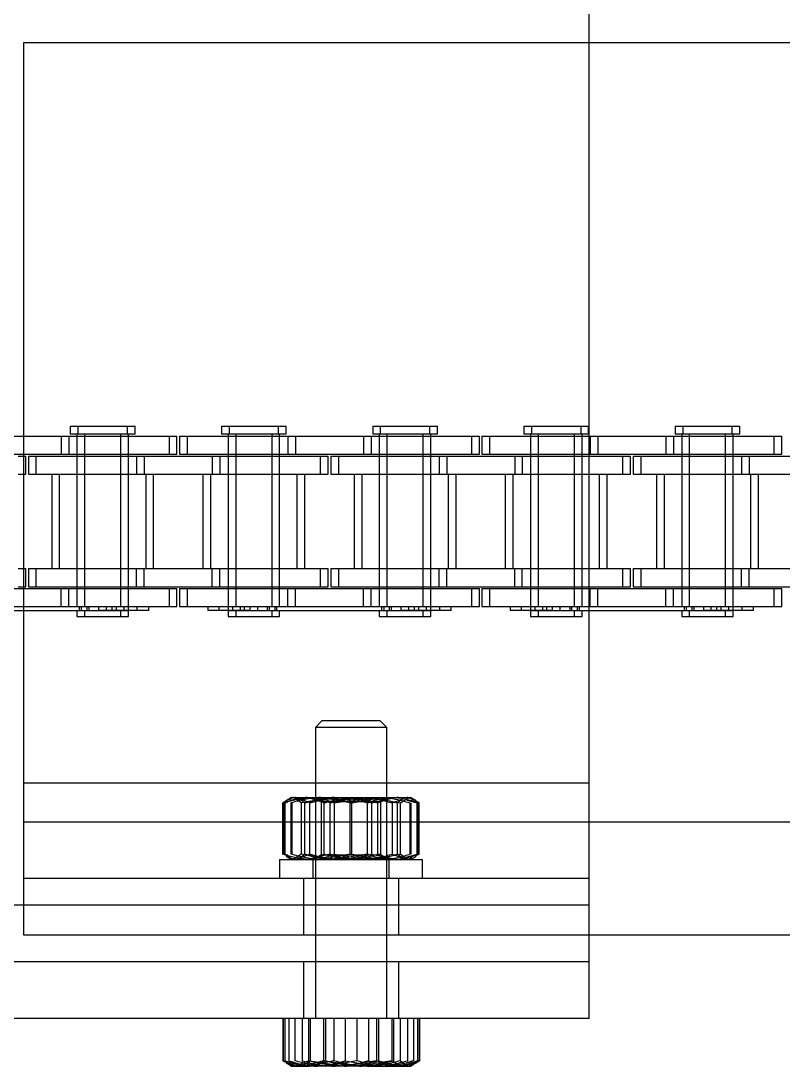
# Model space of a CAD drawing. Header units: metres. Extents: x 0 to 21025, y 0 to 14850.
# Drawn here: x 5540.3 to 5604.3, y 9035.6 to 9123.4 of the extents above; entities that cross this region are included whole.
import ezdxf

# ---------------------------------------------------------------- set-up
doc = ezdxf.new("R2010")
doc.units = ezdxf.units.M
doc.header["$LTSCALE"] = 25
doc.linetypes.add('HIDDEN2', pattern=[4.7625, 3.175, -1.5875])
doc.layers.add('SL4', color=4, linetype='Continuous')
doc.layers.add('ST1', color=7, linetype='HIDDEN2')

msp = doc.modelspace()

# ---------------------------------------------------------------- linework, layer by layer
at = {"layer": 'SL4'}
for p, q in [((5588.014, 9121.619), (5588.014, 9261.149)), ((5540.514, 9056.144), (5540.514, 9121.619)), ((5540.514, 9121.619), (6330.271, 9121.619)), ((5537.303, 9088.541), (5540.514, 9088.541)), ((5537.303, 9087.021), (5540.514, 9087.021)), ((5540.048, 9086.869), (5540.514, 9086.869)), ((5540.048, 9085.349), (5540.514, 9085.349)), ((5540.048, 9077.419), (5540.514, 9077.419)), ((5537.303, 9075.747), (5540.514, 9075.747)), ((5540.048, 9075.899), (5540.514, 9075.899)), ((5535.514, 9073.894), (5540.514, 9073.894)), ((5537.303, 9074.227), (5540.514, 9074.227)), ((5540.514, 9046.619), (5540.514, 9056.144)), ((5540.514, 9056.144), (6330.277, 9056.144)), ((5540.514, 9049.146), (5535.514, 9049.146)), ((6490.517, 9046.619), (5540.514, 9046.619)), ((5565.014, 9046.619), (5565.014, 9044.384)), ((5571.014, 9044.384), (5571.014, 9046.619)), ((5588.014, 9044.384), (5588.014, 9046.619)), ((5588.014, 9044.384), (5488.014, 9044.384)), ((5588.014, 9039.621), (5588.014, 9044.384)), ((5588.014, 9039.621), (5488.014, 9039.621)), ((5562.277, 9039.621), (5562.277, 9036.068)), ((5562.3, 9039.621), (5562.3, 9036.068)), ((5562.45, 9039.621), (5562.45, 9036.068)), ((5566.565, 9039.621), (5566.565, 9036.068)), ((5572.13, 9039.621), (5572.13, 9036.068)), ((5573.579, 9039.621), (5573.579, 9036.068)), ((5573.728, 9039.621), (5573.728, 9036.068)), ((5573.751, 9039.621), (5573.751, 9036.068)), ((5562.45, 9036.068), (5562.849, 9035.821)), ((5562.595, 9035.863), (5562.804, 9035.743)), ((5562.804, 9035.743), (5563.014, 9035.621)), ((5566.565, 9036.068), (5564.507, 9035.621)), ((5573.579, 9036.068), (5572.854, 9035.621)), ((5573.014, 9035.621), (5573.225, 9035.743)), ((5563.014, 9035.621), (5564.507, 9035.621)), ((5569.347, 9035.621), (5564.507, 9035.621)), ((5569.347, 9035.621), (5572.854, 9035.621)), ((5572.854, 9035.621), (5573.014, 9035.621))]:
    msp.add_line(p, q, dxfattribs=at)
for points, knots in [([(5564.507, 9035.621), (5564.459, 9035.622), (5563.764, 9035.628), (5563.083, 9035.856), (5562.45, 9036.068)], [0, 0, 0, 0, 0.070201, 1, 1, 1, 1]), ([(5569.347, 9035.621), (5569.129, 9035.626), (5568.188, 9035.647), (5567.27, 9035.885), (5566.565, 9036.068)], [0, 0, 0, 0, 0.2318493, 1, 1, 1, 1]), ([(5572.13, 9036.068), (5571.938, 9036.012), (5571.033, 9035.749), (5570.091, 9035.677), (5569.347, 9035.621)], [0, 0, 0, 0, 0.211001, 1, 1, 1, 1]), ([(5572.854, 9035.621), (5572.837, 9035.622), (5572.592, 9035.628), (5572.353, 9035.856), (5572.13, 9036.068)], [0, 0, 0, 0, 0.070201, 1, 1, 1, 1])]:
    msp.add_open_spline(points, degree=3, knots=knots, dxfattribs=at)
at = {"layer": 'ST1'}
for p, q in [((5588.014, 9049.146), (5588.014, 9121.619)), ((5544.43, 9089.384), (5549.227, 9089.384)), ((5544.43, 9089.384), (5544.43, 9088.725)), ((5545.069, 9089.384), (5545.069, 9088.725)), ((5549.227, 9089.384), (5549.866, 9089.384)), ((5549.227, 9088.725), (5549.227, 9089.384)), ((5549.866, 9088.725), (5549.866, 9089.384)), ((5557.13, 9089.384), (5561.927, 9089.384)), ((5557.13, 9089.384), (5557.13, 9088.725)), ((5557.769, 9089.384), (5557.769, 9088.725)), ((5561.927, 9089.384), (5562.566, 9089.384)), ((5561.927, 9088.725), (5561.927, 9089.384)), ((5562.566, 9088.725), (5562.566, 9089.384)), ((5569.83, 9089.384), (5574.627, 9089.384)), ((5569.83, 9089.384), (5569.83, 9088.725)), ((5570.469, 9089.384), (5570.469, 9088.725)), ((5574.627, 9089.384), (5575.266, 9089.384)), ((5574.627, 9088.725), (5574.627, 9089.384)), ((5575.266, 9088.725), (5575.266, 9089.384)), ((5582.53, 9089.384), (5587.327, 9089.384)), ((5582.53, 9089.384), (5582.53, 9088.725)), ((5583.169, 9089.384), (5583.169, 9088.725)), ((5587.327, 9089.384), (5587.966, 9089.384)), ((5587.327, 9088.725), (5587.327, 9089.384)), ((5587.966, 9088.725), (5587.966, 9089.384)), ((5595.23, 9089.384), (5600.027, 9089.384)), ((5595.23, 9089.384), (5595.23, 9088.725)), ((5595.869, 9089.384), (5595.869, 9088.725)), ((5600.027, 9089.384), (5600.666, 9089.384)), ((5600.027, 9088.725), (5600.027, 9089.384)), ((5600.666, 9088.725), (5600.666, 9089.384)), ((5540.514, 9088.541), (5543.653, 9088.541)), ((5543.653, 9088.541), (5543.653, 9087.021)), ((5543.653, 9088.541), (5552.748, 9088.541)), ((5544.293, 9088.541), (5544.293, 9087.021)), ((5549.227, 9088.725), (5544.43, 9088.725)), ((5544.983, 9088.725), (5544.983, 9074.227)), ((5544.983, 9088.541), (5544.983, 9087.021)), ((5545.623, 9088.725), (5545.623, 9074.227)), ((5545.623, 9088.541), (5545.623, 9087.021)), ((5548.673, 9074.227), (5548.673, 9088.725)), ((5548.673, 9087.021), (5548.673, 9088.541)), ((5549.866, 9088.725), (5549.227, 9088.725)), ((5549.313, 9074.227), (5549.313, 9088.725)), ((5549.313, 9087.021), (5549.313, 9088.541)), ((5552.748, 9088.541), (5553.388, 9088.541)), ((5552.748, 9087.021), (5552.748, 9088.541)), ((5553.388, 9087.021), (5553.388, 9088.541)), ((5553.608, 9088.541), (5562.703, 9088.541)), ((5553.608, 9088.541), (5553.608, 9087.021)), ((5554.248, 9088.541), (5554.248, 9087.021)), ((5561.927, 9088.725), (5557.13, 9088.725)), ((5557.683, 9088.725), (5557.683, 9074.227)), ((5557.683, 9088.541), (5557.683, 9087.021)), ((5558.323, 9088.725), (5558.323, 9074.227)), ((5558.323, 9088.541), (5558.323, 9087.021)), ((5561.373, 9074.227), (5561.373, 9088.725)), ((5561.373, 9087.021), (5561.373, 9088.541)), ((5562.566, 9088.725), (5561.927, 9088.725)), ((5562.013, 9074.227), (5562.013, 9088.725)), ((5562.013, 9087.021), (5562.013, 9088.541)), ((5562.703, 9088.541), (5562.703, 9087.021)), ((5562.703, 9088.541), (5569.053, 9088.541)), ((5563.343, 9088.541), (5563.343, 9087.021)), ((5569.053, 9088.541), (5569.053, 9087.021)), ((5569.053, 9088.541), (5578.148, 9088.541)), ((5569.693, 9088.541), (5569.693, 9087.021)), ((5574.627, 9088.725), (5569.83, 9088.725)), ((5570.383, 9088.725), (5570.383, 9074.227)), ((5570.383, 9088.541), (5570.383, 9087.021)), ((5571.023, 9088.725), (5571.023, 9074.227)), ((5571.023, 9088.541), (5571.023, 9087.021)), ((5574.073, 9074.227), (5574.073, 9088.725)), ((5574.073, 9087.021), (5574.073, 9088.541)), ((5575.266, 9088.725), (5574.627, 9088.725)), ((5574.713, 9074.227), (5574.713, 9088.725)), ((5574.713, 9087.021), (5574.713, 9088.541)), ((5578.148, 9088.541), (5578.788, 9088.541)), ((5578.148, 9087.021), (5578.148, 9088.541)), ((5578.788, 9087.021), (5578.788, 9088.541)), ((5579.008, 9088.541), (5588.103, 9088.541)), ((5579.008, 9088.541), (5579.008, 9087.021)), ((5579.648, 9088.541), (5579.648, 9087.021)), ((5587.327, 9088.725), (5582.53, 9088.725)), ((5583.083, 9088.725), (5583.083, 9074.227)), ((5583.083, 9088.541), (5583.083, 9087.021)), ((5583.723, 9088.725), (5583.723, 9074.227)), ((5583.723, 9088.541), (5583.723, 9087.021)), ((5586.773, 9074.227), (5586.773, 9088.725)), ((5586.773, 9087.021), (5586.773, 9088.541)), ((5587.966, 9088.725), (5587.327, 9088.725)), ((5587.413, 9074.227), (5587.413, 9088.725)), ((5587.413, 9087.021), (5587.413, 9088.541)), ((5588.103, 9088.541), (5588.103, 9087.021)), ((5588.103, 9088.541), (5594.453, 9088.541)), ((5588.743, 9088.541), (5588.743, 9087.021)), ((5594.453, 9088.541), (5594.453, 9087.021)), ((5594.453, 9088.541), (5603.548, 9088.541)), ((5595.093, 9088.541), (5595.093, 9087.021)), ((5600.027, 9088.725), (5595.23, 9088.725)), ((5595.783, 9088.725), (5595.783, 9074.227)), ((5595.783, 9088.541), (5595.783, 9087.021)), ((5596.423, 9088.725), (5596.423, 9074.227)), ((5596.423, 9088.541), (5596.423, 9087.021)), ((5599.473, 9074.227), (5599.473, 9088.725)), ((5599.473, 9087.021), (5599.473, 9088.541)), ((5600.666, 9088.725), (5600.027, 9088.725)), ((5600.113, 9074.227), (5600.113, 9088.725)), ((5600.113, 9087.021), (5600.113, 9088.541)), ((5603.548, 9088.541), (5604.188, 9088.541)), ((5603.548, 9087.021), (5603.548, 9088.541)), ((5604.188, 9087.021), (5604.188, 9088.541)), ((5540.514, 9087.021), (5543.653, 9087.021)), ((5540.514, 9086.869), (5540.688, 9086.869)), ((5540.688, 9085.349), (5540.688, 9086.869)), ((5540.908, 9086.869), (5550.003, 9086.869)), ((5540.908, 9086.869), (5540.908, 9085.349)), ((5541.548, 9086.869), (5541.548, 9085.349)), ((5543.653, 9087.021), (5552.748, 9087.021)), ((5544.983, 9086.869), (5544.983, 9085.349)), ((5545.623, 9086.869), (5545.623, 9085.349)), ((5548.673, 9085.349), (5548.673, 9086.869)), ((5549.313, 9085.349), (5549.313, 9086.869)), ((5550.003, 9086.869), (5550.003, 9085.349)), ((5550.003, 9086.869), (5556.353, 9086.869)), ((5550.643, 9086.869), (5550.643, 9085.349)), ((5552.748, 9087.021), (5553.388, 9087.021)), ((5553.608, 9087.021), (5562.703, 9087.021)), ((5556.353, 9086.869), (5556.353, 9085.349)), ((5556.353, 9086.869), (5565.448, 9086.869)), ((5556.993, 9086.869), (5556.993, 9085.349)), ((5557.683, 9086.869), (5557.683, 9085.349)), ((5558.323, 9086.869), (5558.323, 9085.349)), ((5561.373, 9085.349), (5561.373, 9086.869)), ((5562.013, 9085.349), (5562.013, 9086.869)), ((5562.703, 9087.021), (5569.053, 9087.021)), ((5565.448, 9086.869), (5566.088, 9086.869)), ((5565.448, 9085.349), (5565.448, 9086.869)), ((5566.088, 9085.349), (5566.088, 9086.869)), ((5566.308, 9086.869), (5575.403, 9086.869)), ((5566.308, 9086.869), (5566.308, 9085.349)), ((5566.948, 9086.869), (5566.948, 9085.349)), ((5569.053, 9087.021), (5578.148, 9087.021)), ((5570.383, 9086.869), (5570.383, 9085.349)), ((5571.023, 9086.869), (5571.023, 9085.349)), ((5574.073, 9085.349), (5574.073, 9086.869)), ((5574.713, 9085.349), (5574.713, 9086.869)), ((5575.403, 9086.869), (5575.403, 9085.349)), ((5575.403, 9086.869), (5581.753, 9086.869)), ((5576.043, 9086.869), (5576.043, 9085.349)), ((5578.148, 9087.021), (5578.788, 9087.021)), ((5579.008, 9087.021), (5588.103, 9087.021)), ((5581.753, 9086.869), (5581.753, 9085.349)), ((5581.753, 9086.869), (5590.848, 9086.869)), ((5582.393, 9086.869), (5582.393, 9085.349)), ((5583.083, 9086.869), (5583.083, 9085.349)), ((5583.723, 9086.869), (5583.723, 9085.349)), ((5586.773, 9085.349), (5586.773, 9086.869)), ((5587.413, 9085.349), (5587.413, 9086.869)), ((5588.103, 9087.021), (5594.453, 9087.021)), ((5590.848, 9086.869), (5591.488, 9086.869)), ((5590.848, 9085.349), (5590.848, 9086.869)), ((5591.488, 9085.349), (5591.488, 9086.869)), ((5591.708, 9086.869), (5600.803, 9086.869)), ((5591.708, 9086.869), (5591.708, 9085.349)), ((5592.348, 9086.869), (5592.348, 9085.349)), ((5594.453, 9087.021), (5603.548, 9087.021)), ((5595.783, 9086.869), (5595.783, 9085.349)), ((5596.423, 9086.869), (5596.423, 9085.349)), ((5599.473, 9085.349), (5599.473, 9086.869)), ((5600.113, 9085.349), (5600.113, 9086.869)), ((5600.803, 9086.869), (5600.803, 9085.349)), ((5600.803, 9086.869), (5607.153, 9086.869)), ((5601.443, 9086.869), (5601.443, 9085.349)), ((5603.548, 9087.021), (5604.188, 9087.021)), ((5540.514, 9085.349), (5540.688, 9085.349)), ((5540.908, 9085.349), (5550.003, 9085.349)), ((5542.868, 9085.349), (5542.868, 9077.419)), ((5543.508, 9085.349), (5543.508, 9077.419)), ((5544.983, 9085.349), (5544.983, 9077.419)), ((5545.623, 9085.349), (5545.623, 9077.419)), ((5548.673, 9077.419), (5548.673, 9085.349)), ((5549.313, 9077.419), (5549.313, 9085.349)), ((5550.003, 9085.349), (5556.353, 9085.349)), ((5550.788, 9077.419), (5550.788, 9085.349)), ((5551.428, 9077.419), (5551.428, 9085.349)), ((5555.568, 9085.349), (5555.568, 9077.419)), ((5556.208, 9085.349), (5556.208, 9077.419)), ((5556.353, 9085.349), (5565.448, 9085.349)), ((5557.683, 9085.349), (5557.683, 9077.419)), ((5558.323, 9085.349), (5558.323, 9077.419)), ((5561.373, 9077.419), (5561.373, 9085.349)), ((5562.013, 9077.419), (5562.013, 9085.349)), ((5563.488, 9077.419), (5563.488, 9085.349)), ((5564.128, 9077.419), (5564.128, 9085.349)), ((5565.448, 9085.349), (5566.088, 9085.349)), ((5566.308, 9085.349), (5575.403, 9085.349)), ((5568.268, 9085.349), (5568.268, 9077.419)), ((5568.908, 9085.349), (5568.908, 9077.419)), ((5570.383, 9085.349), (5570.383, 9077.419)), ((5571.023, 9085.349), (5571.023, 9077.419)), ((5574.073, 9077.419), (5574.073, 9085.349)), ((5574.713, 9077.419), (5574.713, 9085.349)), ((5575.403, 9085.349), (5581.753, 9085.349)), ((5576.188, 9077.419), (5576.188, 9085.349)), ((5576.828, 9077.419), (5576.828, 9085.349)), ((5580.968, 9085.349), (5580.968, 9077.419)), ((5581.608, 9085.349), (5581.608, 9077.419)), ((5581.753, 9085.349), (5590.848, 9085.349)), ((5583.083, 9085.349), (5583.083, 9077.419)), ((5583.723, 9085.349), (5583.723, 9077.419)), ((5586.773, 9077.419), (5586.773, 9085.349)), ((5587.413, 9077.419), (5587.413, 9085.349)), ((5588.888, 9077.419), (5588.888, 9085.349)), ((5589.528, 9077.419), (5589.528, 9085.349)), ((5590.848, 9085.349), (5591.488, 9085.349)), ((5591.708, 9085.349), (5600.803, 9085.349)), ((5593.668, 9085.349), (5593.668, 9077.419)), ((5594.308, 9085.349), (5594.308, 9077.419)), ((5595.783, 9085.349), (5595.783, 9077.419)), ((5596.423, 9085.349), (5596.423, 9077.419)), ((5599.473, 9077.419), (5599.473, 9085.349)), ((5600.113, 9077.419), (5600.113, 9085.349)), ((5600.803, 9085.349), (5607.153, 9085.349)), ((5601.588, 9077.419), (5601.588, 9085.349)), ((5602.228, 9077.419), (5602.228, 9085.349)), ((5540.514, 9077.419), (5540.688, 9077.419)), ((5540.688, 9075.899), (5540.688, 9077.419)), ((5540.908, 9077.419), (5550.003, 9077.419)), ((5540.908, 9077.419), (5540.908, 9075.899)), ((5541.548, 9077.419), (5541.548, 9075.899)), ((5544.983, 9077.419), (5544.983, 9075.899)), ((5545.623, 9077.419), (5545.623, 9075.899)), ((5548.673, 9075.899), (5548.673, 9077.419)), ((5549.313, 9075.899), (5549.313, 9077.419)), ((5550.003, 9075.899), (5550.003, 9077.419)), ((5550.003, 9077.419), (5556.353, 9077.419)), ((5550.643, 9075.899), (5550.643, 9077.419)), ((5556.353, 9075.899), (5556.353, 9077.419)), ((5556.353, 9077.419), (5565.448, 9077.419)), ((5556.993, 9075.899), (5556.993, 9077.419)), ((5557.683, 9077.419), (5557.683, 9075.899)), ((5558.323, 9077.419), (5558.323, 9075.899)), ((5561.373, 9075.899), (5561.373, 9077.419)), ((5562.013, 9075.899), (5562.013, 9077.419)), ((5565.448, 9077.419), (5566.088, 9077.419)), ((5565.448, 9075.899), (5565.448, 9077.419)), ((5566.088, 9075.899), (5566.088, 9077.419)), ((5566.308, 9077.419), (5575.403, 9077.419)), ((5566.308, 9077.419), (5566.308, 9075.899)), ((5566.948, 9077.419), (5566.948, 9075.899)), ((5570.383, 9077.419), (5570.383, 9075.899)), ((5571.023, 9077.419), (5571.023, 9075.899)), ((5574.073, 9075.899), (5574.073, 9077.419)), ((5574.713, 9075.899), (5574.713, 9077.419)), ((5575.403, 9075.899), (5575.403, 9077.419)), ((5575.403, 9077.419), (5581.753, 9077.419)), ((5576.043, 9075.899), (5576.043, 9077.419)), ((5581.753, 9075.899), (5581.753, 9077.419)), ((5581.753, 9077.419), (5590.848, 9077.419)), ((5582.393, 9075.899), (5582.393, 9077.419)), ((5583.083, 9077.419), (5583.083, 9075.899)), ((5583.723, 9077.419), (5583.723, 9075.899)), ((5586.773, 9075.899), (5586.773, 9077.419)), ((5587.413, 9075.899), (5587.413, 9077.419)), ((5590.848, 9077.419), (5591.488, 9077.419)), ((5590.848, 9075.899), (5590.848, 9077.419)), ((5591.488, 9075.899), (5591.488, 9077.419)), ((5591.708, 9077.419), (5600.803, 9077.419)), ((5591.708, 9077.419), (5591.708, 9075.899)), ((5592.348, 9077.419), (5592.348, 9075.899)), ((5595.783, 9077.419), (5595.783, 9075.899)), ((5596.423, 9077.419), (5596.423, 9075.899)), ((5599.473, 9075.899), (5599.473, 9077.419)), ((5600.113, 9075.899), (5600.113, 9077.419)), ((5600.803, 9075.899), (5600.803, 9077.419)), ((5600.803, 9077.419), (5607.153, 9077.419)), ((5601.443, 9075.899), (5601.443, 9077.419)), ((5540.514, 9075.899), (5540.688, 9075.899)), ((5540.514, 9075.747), (5543.653, 9075.747)), ((5540.908, 9075.899), (5550.003, 9075.899)), ((5543.653, 9074.227), (5543.653, 9075.747)), ((5543.653, 9075.747), (5552.748, 9075.747)), ((5544.293, 9074.227), (5544.293, 9075.747)), ((5544.983, 9075.747), (5544.983, 9074.227)), ((5545.623, 9075.747), (5545.623, 9074.227)), ((5548.673, 9074.227), (5548.673, 9075.747)), ((5549.313, 9073.894), (5549.313, 9075.747)), ((5550.003, 9075.899), (5556.353, 9075.899)), ((5552.748, 9075.747), (5553.388, 9075.747)), ((5552.748, 9074.227), (5552.748, 9075.747)), ((5553.388, 9074.227), (5553.388, 9075.747)), ((5553.608, 9075.747), (5562.703, 9075.747)), ((5553.608, 9075.747), (5553.608, 9074.227)), ((5554.248, 9075.747), (5554.248, 9074.227)), ((5556.353, 9075.899), (5565.448, 9075.899)), ((5557.683, 9075.747), (5557.683, 9073.894)), ((5558.323, 9075.747), (5558.323, 9074.227)), ((5561.373, 9074.227), (5561.373, 9075.747)), ((5562.013, 9074.227), (5562.013, 9075.747)), ((5562.703, 9074.227), (5562.703, 9075.747)), ((5562.703, 9075.747), (5569.053, 9075.747)), ((5563.343, 9074.227), (5563.343, 9075.747)), ((5565.448, 9075.899), (5566.088, 9075.899)), ((5566.308, 9075.899), (5575.403, 9075.899)), ((5569.053, 9074.227), (5569.053, 9075.747)), ((5569.053, 9075.747), (5578.148, 9075.747)), ((5569.693, 9074.227), (5569.693, 9075.747)), ((5570.383, 9075.747), (5570.383, 9074.227)), ((5571.023, 9075.747), (5571.023, 9074.227)), ((5574.073, 9074.227), (5574.073, 9075.747)), ((5574.713, 9073.894), (5574.713, 9075.747)), ((5575.403, 9075.899), (5581.753, 9075.899)), ((5578.148, 9075.747), (5578.788, 9075.747)), ((5578.148, 9074.227), (5578.148, 9075.747)), ((5578.788, 9074.227), (5578.788, 9075.747)), ((5579.008, 9075.747), (5588.103, 9075.747)), ((5579.008, 9075.747), (5579.008, 9074.227)), ((5579.648, 9075.747), (5579.648, 9074.227)), ((5581.753, 9075.899), (5590.848, 9075.899)), ((5583.083, 9075.747), (5583.083, 9073.894)), ((5583.723, 9075.747), (5583.723, 9074.227)), ((5586.773, 9074.227), (5586.773, 9075.747)), ((5587.413, 9074.227), (5587.413, 9075.747)), ((5588.103, 9074.227), (5588.103, 9075.747)), ((5588.103, 9075.747), (5594.453, 9075.747)), ((5588.743, 9074.227), (5588.743, 9075.747)), ((5590.848, 9075.899), (5591.488, 9075.899)), ((5591.708, 9075.899), (5600.803, 9075.899)), ((5594.453, 9074.227), (5594.453, 9075.747)), ((5594.453, 9075.747), (5603.548, 9075.747)), ((5595.093, 9074.227), (5595.093, 9075.747)), ((5595.783, 9075.747), (5595.783, 9074.227)), ((5596.423, 9075.747), (5596.423, 9074.227)), ((5599.473, 9074.227), (5599.473, 9075.747)), ((5600.113, 9073.894), (5600.113, 9075.747)), ((5600.803, 9075.899), (5607.153, 9075.899)), ((5603.548, 9075.747), (5604.188, 9075.747)), ((5603.548, 9074.227), (5603.548, 9075.747)), ((5604.188, 9074.227), (5604.188, 9075.747)), ((5540.514, 9074.227), (5543.653, 9074.227)), ((5540.514, 9073.894), (5546.828, 9073.894)), ((5543.653, 9074.227), (5552.748, 9074.227)), ((5548.673, 9073.858), (5544.983, 9073.858)), ((5544.983, 9073.858), (5544.983, 9073.384)), ((5545.209, 9073.894), (5545.209, 9074.227)), ((5545.352, 9074.227), (5545.352, 9073.858)), ((5545.623, 9073.858), (5545.623, 9073.384)), ((5545.849, 9073.894), (5545.849, 9074.227)), ((5545.992, 9074.227), (5545.992, 9073.858)), ((5546.828, 9073.894), (5546.828, 9074.227)), ((5550.059, 9073.894), (5546.828, 9073.894)), ((5547.468, 9073.894), (5547.468, 9074.227)), ((5547.935, 9073.894), (5547.935, 9074.227)), ((5548.304, 9073.858), (5548.304, 9074.227)), ((5549.313, 9073.858), (5548.673, 9073.858)), ((5548.673, 9073.384), (5548.673, 9073.858)), ((5548.944, 9073.858), (5548.944, 9074.227)), ((5549.313, 9073.384), (5549.313, 9073.858)), ((5550.059, 9073.894), (5550.059, 9074.227)), ((5551.02, 9073.894), (5550.059, 9073.894)), ((5551.02, 9073.894), (5551.02, 9074.227)), ((5552.748, 9074.227), (5553.388, 9074.227)), ((5553.608, 9074.227), (5562.703, 9074.227)), ((5555.976, 9074.227), (5555.976, 9073.894)), ((5559.528, 9073.894), (5555.976, 9073.894)), ((5556.937, 9073.894), (5556.937, 9074.227)), ((5561.373, 9073.858), (5557.683, 9073.858)), ((5557.683, 9073.858), (5557.683, 9073.384)), ((5558.052, 9074.227), (5558.052, 9073.858)), ((5558.323, 9073.858), (5558.323, 9073.384)), ((5558.692, 9074.227), (5558.692, 9073.858)), ((5559.061, 9073.894), (5559.061, 9074.227)), ((5559.528, 9073.894), (5559.528, 9074.227)), ((5559.528, 9073.894), (5572.228, 9073.894)), ((5560.168, 9073.894), (5560.168, 9074.227)), ((5561.004, 9073.858), (5561.004, 9074.227)), ((5561.147, 9073.894), (5561.147, 9074.227)), ((5562.013, 9073.858), (5561.373, 9073.858)), ((5561.373, 9073.384), (5561.373, 9073.858)), ((5561.644, 9073.858), (5561.644, 9074.227)), ((5561.787, 9073.894), (5561.787, 9074.227)), ((5562.013, 9073.384), (5562.013, 9073.858)), ((5562.703, 9074.227), (5569.053, 9074.227)), ((5569.053, 9074.227), (5578.148, 9074.227)), ((5574.073, 9073.858), (5570.383, 9073.858)), ((5570.383, 9073.858), (5570.383, 9073.384)), ((5570.609, 9073.894), (5570.609, 9074.227)), ((5570.752, 9074.227), (5570.752, 9073.858)), ((5571.023, 9073.858), (5571.023, 9073.384)), ((5571.249, 9073.894), (5571.249, 9074.227)), ((5571.392, 9074.227), (5571.392, 9073.858)), ((5572.228, 9073.894), (5572.228, 9074.227)), ((5575.459, 9073.894), (5572.228, 9073.894)), ((5572.868, 9073.894), (5572.868, 9074.227)), ((5573.335, 9073.894), (5573.335, 9074.227)), ((5573.704, 9073.858), (5573.704, 9074.227)), ((5574.713, 9073.858), (5574.073, 9073.858)), ((5574.073, 9073.384), (5574.073, 9073.858)), ((5574.344, 9073.858), (5574.344, 9074.227)), ((5574.713, 9073.384), (5574.713, 9073.858)), ((5575.459, 9073.894), (5575.459, 9074.227)), ((5576.42, 9073.894), (5575.459, 9073.894)), ((5576.42, 9073.894), (5576.42, 9074.227)), ((5578.148, 9074.227), (5578.788, 9074.227)), ((5579.008, 9074.227), (5588.103, 9074.227)), ((5581.376, 9074.227), (5581.376, 9073.894)), ((5584.928, 9073.894), (5581.376, 9073.894)), ((5582.337, 9073.894), (5582.337, 9074.227)), ((5586.773, 9073.858), (5583.083, 9073.858)), ((5583.083, 9073.858), (5583.083, 9073.384)), ((5583.452, 9074.227), (5583.452, 9073.858)), ((5583.723, 9073.858), (5583.723, 9073.384)), ((5584.092, 9074.227), (5584.092, 9073.858)), ((5584.461, 9073.894), (5584.461, 9074.227)), ((5584.928, 9073.894), (5584.928, 9074.227)), ((5584.928, 9073.894), (5597.628, 9073.894)), ((5585.568, 9073.894), (5585.568, 9074.227)), ((5586.404, 9073.858), (5586.404, 9074.227)), ((5586.547, 9073.894), (5586.547, 9074.227)), ((5587.413, 9073.858), (5586.773, 9073.858)), ((5586.773, 9073.384), (5586.773, 9073.858)), ((5587.044, 9073.858), (5587.044, 9074.227)), ((5587.187, 9073.894), (5587.187, 9074.227)), ((5587.413, 9073.384), (5587.413, 9073.858)), ((5588.103, 9074.227), (5594.453, 9074.227)), ((5594.453, 9074.227), (5603.548, 9074.227)), ((5599.473, 9073.858), (5595.783, 9073.858)), ((5595.783, 9073.858), (5595.783, 9073.384)), ((5596.009, 9073.894), (5596.009, 9074.227)), ((5596.152, 9074.227), (5596.152, 9073.858)), ((5596.423, 9073.858), (5596.423, 9073.384)), ((5596.649, 9073.894), (5596.649, 9074.227)), ((5596.792, 9074.227), (5596.792, 9073.858)), ((5597.628, 9073.894), (5597.628, 9074.227)), ((5600.859, 9073.894), (5597.628, 9073.894)), ((5598.268, 9073.894), (5598.268, 9074.227)), ((5598.735, 9073.894), (5598.735, 9074.227)), ((5599.104, 9073.858), (5599.104, 9074.227)), ((5600.113, 9073.858), (5599.473, 9073.858)), ((5599.473, 9073.384), (5599.473, 9073.858)), ((5599.744, 9073.858), (5599.744, 9074.227)), ((5600.113, 9073.384), (5600.113, 9073.858)), ((5600.859, 9073.894), (5600.859, 9074.227)), ((5601.82, 9073.894), (5600.859, 9073.894)), ((5601.82, 9073.894), (5601.82, 9074.227)), ((5603.548, 9074.227), (5604.188, 9074.227)), ((5544.983, 9073.384), (5548.673, 9073.384)), ((5548.673, 9073.384), (5549.313, 9073.384)), ((5557.683, 9073.384), (5561.373, 9073.384)), ((5561.373, 9073.384), (5562.013, 9073.384)), ((5570.383, 9073.384), (5574.073, 9073.384)), ((5574.073, 9073.384), (5574.713, 9073.384)), ((5583.083, 9073.384), (5586.773, 9073.384)), ((5586.773, 9073.384), (5587.413, 9073.384)), ((5595.783, 9073.384), (5599.473, 9073.384)), ((5599.473, 9073.384), (5600.113, 9073.384)), ((5565.569, 9064.621), (5565.014, 9064.067)), ((5568.814, 9064.067), (5565.014, 9064.067)), ((5565.014, 9064.067), (5565.014, 9046.619)), ((5568.666, 9064.621), (5565.569, 9064.621)), ((5570.46, 9064.621), (5568.666, 9064.621)), ((5571.014, 9064.067), (5568.814, 9064.067)), ((5571.014, 9064.067), (5570.46, 9064.621)), ((5571.014, 9046.619), (5571.014, 9064.067)), ((6540.514, 9059.381), (5540.514, 9059.381)), ((5562.284, 9057.734), (5564.024, 9058.181)), ((5562.284, 9053.428), (5562.284, 9057.734)), ((5562.375, 9053.428), (5562.375, 9057.734)), ((5562.467, 9057.734), (5562.663, 9057.805)), ((5562.467, 9053.428), (5562.467, 9057.734)), ((5563.014, 9058.181), (5562.553, 9057.915)), ((5562.977, 9053.428), (5562.977, 9057.734)), ((5563.014, 9058.181), (5563.41, 9058.181)), ((5563.052, 9053.428), (5563.052, 9057.734)), ((5563.855, 9057.734), (5563.161, 9058.181)), ((5564.535, 9057.734), (5563.41, 9058.181)), ((5563.41, 9058.181), (5567.4, 9058.181)), ((5563.463, 9058.002), (5564.546, 9058.181)), ((5564.615, 9057.866), (5563.855, 9057.734)), ((5563.855, 9053.428), (5563.855, 9057.734)), ((5564.122, 9053.428), (5564.122, 9057.734)), ((5566.267, 9057.734), (5564.321, 9058.181)), ((5564.535, 9053.428), (5564.535, 9057.734)), ((5565.014, 9058.181), (5565.514, 9057.831)), ((5567.94, 9057.734), (5565.459, 9058.181)), ((5567.707, 9057.831), (5565.514, 9057.831)), ((5565.514, 9057.831), (5565.514, 9053.357)), ((5565.764, 9053.428), (5565.764, 9057.734)), ((5566.267, 9053.428), (5566.267, 9057.734)), ((5566.626, 9057.734), (5569.399, 9058.181)), ((5566.626, 9053.428), (5566.626, 9057.734)), ((5569.403, 9057.734), (5566.629, 9058.181)), ((5567.4, 9058.181), (5572.004, 9058.181)), ((5570.514, 9057.831), (5567.707, 9057.831)), ((5567.94, 9053.428), (5567.94, 9057.734)), ((5568.088, 9057.734), (5570.57, 9058.181)), ((5568.088, 9053.428), (5568.088, 9057.734)), ((5569.403, 9053.428), (5569.403, 9057.734)), ((5569.761, 9057.734), (5571.707, 9058.181)), ((5569.761, 9053.428), (5569.761, 9057.734)), ((5570.26, 9058.064), (5572.173, 9057.734)), ((5570.265, 9053.428), (5570.265, 9057.734)), ((5570.514, 9057.831), (5571.014, 9058.181)), ((5570.514, 9053.357), (5570.514, 9057.831)), ((5571.482, 9058.181), (5571.957, 9058.151)), ((5571.493, 9057.734), (5572.619, 9058.181)), ((5571.493, 9053.428), (5571.493, 9057.734)), ((5571.906, 9053.428), (5571.906, 9057.734)), ((5573.744, 9057.734), (5572.004, 9058.181)), ((5572.004, 9058.181), (5573.014, 9058.181)), ((5572.173, 9057.734), (5572.867, 9058.181)), ((5572.173, 9053.428), (5572.173, 9057.734)), ((5572.694, 9057.97), (5573.562, 9057.734)), ((5572.977, 9053.428), (5572.977, 9057.734)), ((5573.476, 9057.915), (5573.014, 9058.181)), ((5573.051, 9053.428), (5573.051, 9057.734)), ((5573.562, 9053.428), (5573.562, 9057.734)), ((5573.653, 9053.428), (5573.653, 9057.734)), ((5573.744, 9053.428), (5573.744, 9057.734)), ((5540.514, 9056.144), (6330.277, 9056.144)), ((5562.284, 9053.428), (5564.024, 9052.981)), ((5562.467, 9053.428), (5562.663, 9053.357)), ((5563.855, 9053.428), (5563.161, 9052.981)), ((5564.535, 9053.428), (5563.41, 9052.981)), ((5564.615, 9053.297), (5563.855, 9053.428)), ((5566.267, 9053.428), (5564.321, 9052.981)), ((5565.514, 9053.357), (5565.014, 9053.006)), ((5567.94, 9053.428), (5565.459, 9052.981)), ((5565.514, 9053.357), (5570.514, 9053.357)), ((5566.626, 9053.428), (5569.399, 9052.981)), ((5569.403, 9053.428), (5566.629, 9052.981)), ((5568.088, 9053.428), (5570.57, 9052.981)), ((5569.761, 9053.428), (5571.707, 9052.981)), ((5570.26, 9053.098), (5572.173, 9053.428)), ((5571.014, 9053.006), (5570.514, 9053.357)), ((5571.493, 9053.428), (5572.619, 9052.981)), ((5573.744, 9053.428), (5572.004, 9052.981)), ((5572.173, 9053.428), (5572.867, 9052.981)), ((5572.694, 9053.192), (5573.562, 9053.428)), ((5573.445, 9053.301), (5573.744, 9053.428)), ((5562.014, 9052.981), (5574.014, 9052.981)), ((5562.014, 9052.981), (5562.014, 9051.381)), ((5562.553, 9053.248), (5563.014, 9052.981)), ((5563.463, 9053.16), (5564.546, 9052.981)), ((5564.814, 9052.981), (5564.814, 9051.381)), ((5565.014, 9053.006), (5567.646, 9053.006)), ((5565.014, 9053.006), (5565.014, 9052.981)), ((5567.646, 9053.006), (5571.014, 9053.006)), ((5571.014, 9052.981), (5571.014, 9053.006)), ((5571.214, 9051.381), (5571.214, 9052.981)), ((5571.482, 9052.981), (5571.957, 9053.011)), ((5573.014, 9052.981), (5573.476, 9053.248)), ((5574.014, 9051.381), (5574.014, 9052.981)), ((6540.514, 9051.381), (5540.514, 9051.381)), ((5564.014, 9051.381), (5564.014, 9046.619)), ((5572.014, 9046.619), (5572.014, 9051.381)), ((5588.014, 9049.146), (5488.014, 9049.146)), ((5588.014, 9049.146), (5540.514, 9049.146)), ((5588.014, 9046.619), (5588.014, 9049.146)), ((5564.014, 9044.384), (5564.014, 9039.621)), ((5565.014, 9044.384), (5565.014, 9039.621)), ((5571.014, 9039.621), (5571.014, 9044.384)), ((5572.014, 9039.621), (5572.014, 9044.384)), ((5562.786, 9039.621), (5562.786, 9036.068)), ((5563.279, 9039.621), (5563.279, 9036.068)), ((5563.899, 9039.621), (5563.899, 9036.068)), ((5564.443, 9039.621), (5564.443, 9036.068)), ((5564.585, 9039.621), (5564.585, 9036.068)), ((5565.706, 9039.621), (5565.706, 9036.068)), ((5565.871, 9039.621), (5565.871, 9036.068)), ((5567.52, 9039.621), (5567.52, 9036.068)), ((5568.508, 9039.621), (5568.508, 9036.068)), ((5569.463, 9039.621), (5569.463, 9036.068)), ((5570.157, 9039.621), (5570.157, 9036.068)), ((5570.322, 9039.621), (5570.322, 9036.068)), ((5571.443, 9039.621), (5571.443, 9036.068)), ((5571.586, 9039.621), (5571.586, 9036.068)), ((5572.749, 9039.621), (5572.749, 9036.068)), ((5573.243, 9039.621), (5573.243, 9036.068)), ((5562.277, 9036.068), (5562.577, 9035.925)), ((5562.559, 9035.884), (5562.595, 9035.863)), ((5562.849, 9035.821), (5563.174, 9035.621)), ((5564.443, 9036.068), (5563.371, 9035.621)), ((5565.706, 9036.068), (5563.992, 9035.621)), ((5564.585, 9036.068), (5567.453, 9035.621)), ((5565.871, 9036.068), (5568.728, 9035.621)), ((5568.508, 9036.068), (5565.894, 9035.621)), ((5570.157, 9036.068), (5567.3, 9035.621)), ((5567.52, 9036.068), (5570.135, 9035.621)), ((5571.443, 9036.068), (5568.575, 9035.621)), ((5569.463, 9036.068), (5571.521, 9035.621)), ((5570.322, 9036.068), (5572.037, 9035.621)), ((5573.225, 9035.743), (5573.433, 9035.863)), ((5573.433, 9035.863), (5573.469, 9035.884)), ((5573.014, 9035.621), (5572.996, 9035.621))]:
    msp.add_line(p, q, dxfattribs=at)
for points, knots in [([(5563.41, 9058.181), (5563.383, 9058.181), (5563.003, 9058.174), (5562.631, 9057.946), (5562.284, 9057.734)], [0, 0, 0, 0, 0.070201, 1, 1, 1, 1]), ([(5564.321, 9058.181), (5564.275, 9058.181), (5563.618, 9058.174), (5562.974, 9057.946), (5562.375, 9057.734)], [0, 0, 0, 0, 0.0702006, 1, 1, 1, 1]), ([(5563.161, 9058.181), (5563.144, 9058.181), (5563.044, 9058.181), (5562.946, 9058.087), (5562.863, 9058.008)], [0, 0, 0, 0, 0.164035, 1, 1, 1, 1]), ([(5565.459, 9058.181), (5565.4, 9058.181), (5564.562, 9058.174), (5563.741, 9057.946), (5562.977, 9057.734)], [0, 0, 0, 0, 0.070201, 1, 1, 1, 1]), ([(5563.249, 9058.181), (5563.269, 9058.181), (5563.564, 9058.174), (5563.853, 9057.946), (5564.122, 9057.734)], [0, 0, 0, 0, 0.070201, 1, 1, 1, 1]), ([(5564.024, 9058.181), (5564.065, 9058.181), (5564.653, 9058.174), (5565.228, 9057.946), (5565.764, 9057.734)], [0, 0, 0, 0, 0.070201, 1, 1, 1, 1]), ([(5564.122, 9057.734), (5564.359, 9057.802), (5565.278, 9058.064), (5566.233, 9058.131), (5566.942, 9058.181)], [0, 0, 0, 0, 0.257551, 1, 1, 1, 1]), ([(5564.535, 9057.734), (5564.775, 9057.802), (5565.709, 9058.064), (5566.679, 9058.131), (5567.4, 9058.181)], [0, 0, 0, 0, 0.257551, 1, 1, 1, 1]), ([(5564.546, 9058.181), (5564.735, 9058.174), (5565.439, 9058.15), (5566.124, 9057.91), (5566.626, 9057.734)], [0, 0, 0, 0, 0.268634, 1, 1, 1, 1]), ([(5566.629, 9058.181), (5566.563, 9058.181), (5566.095, 9058.18), (5565.636, 9058.069), (5565.242, 9057.974)], [0, 0, 0, 0, 0.140551, 1, 1, 1, 1]), ([(5565.57, 9058.181), (5565.799, 9058.174), (5566.651, 9058.15), (5567.481, 9057.91), (5568.088, 9057.734)], [0, 0, 0, 0, 0.268634, 1, 1, 1, 1]), ([(5565.764, 9057.734), (5566.004, 9057.802), (5566.938, 9058.064), (5567.908, 9058.131), (5568.629, 9058.181)], [0, 0, 0, 0, 0.2575513, 1, 1, 1, 1]), ([(5566.267, 9057.734), (5566.504, 9057.802), (5567.423, 9058.064), (5568.378, 9058.131), (5569.087, 9058.181)], [0, 0, 0, 0, 0.2575513, 1, 1, 1, 1]), ([(5566.942, 9058.181), (5567.198, 9058.174), (5568.153, 9058.15), (5569.082, 9057.91), (5569.761, 9057.734)], [0, 0, 0, 0, 0.268634, 1, 1, 1, 1]), ([(5567.4, 9058.181), (5567.66, 9058.174), (5568.63, 9058.15), (5569.574, 9057.91), (5570.265, 9057.734)], [0, 0, 0, 0, 0.268634, 1, 1, 1, 1]), ([(5567.94, 9057.734), (5568.151, 9057.802), (5568.972, 9058.064), (5569.825, 9058.131), (5570.458, 9058.181)], [0, 0, 0, 0, 0.257551, 1, 1, 1, 1]), ([(5568.629, 9058.181), (5568.889, 9058.174), (5569.859, 9058.15), (5570.803, 9057.91), (5571.493, 9057.734)], [0, 0, 0, 0, 0.268634, 1, 1, 1, 1]), ([(5569.087, 9058.181), (5569.343, 9058.174), (5570.297, 9058.15), (5571.227, 9057.91), (5571.906, 9057.734)], [0, 0, 0, 0, 0.268634, 1, 1, 1, 1]), ([(5569.399, 9058.181), (5569.465, 9058.183), (5569.588, 9058.187), (5569.708, 9058.161), (5569.764, 9058.15)], [0, 0, 0, 0, 0.537713, 1, 1, 1, 1]), ([(5569.403, 9057.734), (5569.577, 9057.802), (5570.255, 9058.064), (5570.959, 9058.131), (5571.482, 9058.181)], [0, 0, 0, 0, 0.257551, 1, 1, 1, 1]), ([(5572.004, 9058.181), (5571.963, 9058.181), (5571.376, 9058.174), (5570.8, 9057.946), (5570.265, 9057.734)], [0, 0, 0, 0, 0.070201, 1, 1, 1, 1]), ([(5570.458, 9058.181), (5570.687, 9058.174), (5571.54, 9058.15), (5572.37, 9057.91), (5572.977, 9057.734)], [0, 0, 0, 0, 0.268634, 1, 1, 1, 1]), ([(5571.707, 9058.181), (5571.753, 9058.181), (5572.411, 9058.174), (5573.055, 9057.946), (5573.653, 9057.734)], [0, 0, 0, 0, 0.070201, 1, 1, 1, 1]), ([(5572.78, 9058.181), (5572.759, 9058.181), (5572.464, 9058.174), (5572.175, 9057.946), (5571.906, 9057.734)], [0, 0, 0, 0, 0.070201, 1, 1, 1, 1]), ([(5572.619, 9058.181), (5572.645, 9058.181), (5573.025, 9058.174), (5573.398, 9057.946), (5573.744, 9057.734)], [0, 0, 0, 0, 0.070201, 1, 1, 1, 1]), ([(5572.867, 9058.181), (5572.884, 9058.181), (5572.984, 9058.181), (5573.083, 9058.087), (5573.165, 9058.008)], [0, 0, 0, 0, 0.164035, 1, 1, 1, 1]), ([(5564.321, 9052.981), (5564.275, 9052.982), (5563.618, 9052.988), (5562.974, 9053.216), (5562.375, 9053.428)], [0, 0, 0, 0, 0.070201, 1, 1, 1, 1]), ([(5563.41, 9052.981), (5563.383, 9052.981), (5563.104, 9052.985), (5562.831, 9053.151), (5562.583, 9053.301)], [0, 0, 0, 0, 0.095617, 1, 1, 1, 1]), ([(5565.459, 9052.981), (5565.4, 9052.982), (5564.562, 9052.988), (5563.741, 9053.216), (5562.977, 9053.428)], [0, 0, 0, 0, 0.070201, 1, 1, 1, 1]), ([(5563.249, 9052.981), (5563.269, 9052.982), (5563.564, 9052.988), (5563.853, 9053.216), (5564.122, 9053.428)], [0, 0, 0, 0, 0.070201, 1, 1, 1, 1]), ([(5564.024, 9052.981), (5564.065, 9052.982), (5564.653, 9052.988), (5565.228, 9053.216), (5565.764, 9053.428)], [0, 0, 0, 0, 0.070201, 1, 1, 1, 1]), ([(5564.122, 9053.428), (5564.359, 9053.36), (5565.278, 9053.098), (5566.233, 9053.031), (5566.942, 9052.981)], [0, 0, 0, 0, 0.257551, 1, 1, 1, 1]), ([(5564.535, 9053.428), (5564.775, 9053.36), (5565.709, 9053.098), (5566.679, 9053.031), (5567.4, 9052.981)], [0, 0, 0, 0, 0.2575513, 1, 1, 1, 1]), ([(5564.546, 9052.981), (5564.735, 9052.988), (5565.439, 9053.012), (5566.124, 9053.252), (5566.626, 9053.428)], [0, 0, 0, 0, 0.268634, 1, 1, 1, 1]), ([(5565.57, 9052.981), (5565.799, 9052.988), (5566.651, 9053.012), (5567.481, 9053.252), (5568.088, 9053.428)], [0, 0, 0, 0, 0.268634, 1, 1, 1, 1]), ([(5565.764, 9053.428), (5566.004, 9053.36), (5566.938, 9053.098), (5567.908, 9053.031), (5568.629, 9052.981)], [0, 0, 0, 0, 0.257551, 1, 1, 1, 1]), ([(5566.267, 9053.428), (5566.504, 9053.36), (5567.423, 9053.098), (5568.378, 9053.031), (5569.087, 9052.981)], [0, 0, 0, 0, 0.257551, 1, 1, 1, 1]), ([(5566.942, 9052.981), (5567.198, 9052.988), (5568.153, 9053.012), (5569.082, 9053.252), (5569.761, 9053.428)], [0, 0, 0, 0, 0.268634, 1, 1, 1, 1]), ([(5567.4, 9052.981), (5567.66, 9052.988), (5568.63, 9053.012), (5569.574, 9053.252), (5570.265, 9053.428)], [0, 0, 0, 0, 0.268634, 1, 1, 1, 1]), ([(5567.94, 9053.428), (5568.151, 9053.36), (5568.972, 9053.098), (5569.825, 9053.031), (5570.458, 9052.981)], [0, 0, 0, 0, 0.2575513, 1, 1, 1, 1]), ([(5568.629, 9052.981), (5568.889, 9052.988), (5569.859, 9053.012), (5570.803, 9053.252), (5571.493, 9053.428)], [0, 0, 0, 0, 0.268634, 1, 1, 1, 1]), ([(5569.087, 9052.981), (5569.343, 9052.988), (5570.297, 9053.012), (5571.227, 9053.252), (5571.906, 9053.428)], [0, 0, 0, 0, 0.268634, 1, 1, 1, 1]), ([(5569.403, 9053.428), (5569.577, 9053.36), (5570.255, 9053.098), (5570.959, 9053.031), (5571.482, 9052.981)], [0, 0, 0, 0, 0.257551, 1, 1, 1, 1]), ([(5572.004, 9052.981), (5571.963, 9052.982), (5571.376, 9052.988), (5570.8, 9053.216), (5570.265, 9053.428)], [0, 0, 0, 0, 0.070201, 1, 1, 1, 1]), ([(5570.458, 9052.981), (5570.687, 9052.988), (5571.54, 9053.012), (5572.37, 9053.252), (5572.977, 9053.428)], [0, 0, 0, 0, 0.268634, 1, 1, 1, 1]), ([(5571.707, 9052.981), (5571.753, 9052.982), (5572.411, 9052.988), (5573.055, 9053.216), (5573.653, 9053.428)], [0, 0, 0, 0, 0.070201, 1, 1, 1, 1]), ([(5572.78, 9052.981), (5572.759, 9052.982), (5572.464, 9052.988), (5572.175, 9053.216), (5571.906, 9053.428)], [0, 0, 0, 0, 0.070201, 1, 1, 1, 1]), ([(5566.629, 9052.981), (5566.563, 9052.981), (5566.095, 9052.982), (5565.636, 9053.093), (5565.242, 9053.189)], [0, 0, 0, 0, 0.140551, 1, 1, 1, 1]), ([(5569.399, 9052.981), (5569.465, 9052.979), (5569.577, 9052.975), (5569.686, 9052.997), (5569.73, 9053.006)], [0, 0, 0, 0, 0.59348, 1, 1, 1, 1]), ([(5572.619, 9052.981), (5572.645, 9052.981), (5572.816, 9052.981), (5572.982, 9053.08), (5573.123, 9053.164)], [0, 0, 0, 0, 0.1568221, 1, 1, 1, 1]), ([(5563.371, 9035.621), (5563.346, 9035.622), (5562.984, 9035.628), (5562.63, 9035.856), (5562.3, 9036.068)], [0, 0, 0, 0, 0.070201, 1, 1, 1, 1]), ([(5562.3, 9036.068), (5562.752, 9035.885), (5563.341, 9035.647), (5563.945, 9035.626), (5564.086, 9035.621)], [0, 0, 0, 0, 0.768151, 1, 1, 1, 1]), ([(5562.786, 9036.068), (5563.385, 9035.885), (5564.166, 9035.647), (5564.967, 9035.626), (5565.153, 9035.621)], [0, 0, 0, 0, 0.768151, 1, 1, 1, 1]), ([(5565.894, 9035.621), (5565.832, 9035.622), (5564.949, 9035.628), (5564.084, 9035.856), (5563.279, 9036.068)], [0, 0, 0, 0, 0.070201, 1, 1, 1, 1]), ([(5563.431, 9035.621), (5563.739, 9035.677), (5564.13, 9035.749), (5564.506, 9036.012), (5564.585, 9036.068)], [0, 0, 0, 0, 0.788999, 1, 1, 1, 1]), ([(5563.899, 9036.068), (5564.604, 9035.885), (5565.521, 9035.647), (5566.463, 9035.626), (5566.681, 9035.621)], [0, 0, 0, 0, 0.7681507, 1, 1, 1, 1]), ([(5564.086, 9035.621), (5564.563, 9035.677), (5565.167, 9035.749), (5565.749, 9036.012), (5565.871, 9036.068)], [0, 0, 0, 0, 0.788999, 1, 1, 1, 1]), ([(5567.3, 9035.621), (5567.232, 9035.622), (5566.267, 9035.628), (5565.322, 9035.856), (5564.443, 9036.068)], [0, 0, 0, 0, 0.070201, 1, 1, 1, 1]), ([(5565.153, 9035.621), (5565.785, 9035.677), (5566.587, 9035.749), (5567.358, 9036.012), (5567.52, 9036.068)], [0, 0, 0, 0, 0.7889992, 1, 1, 1, 1]), ([(5568.575, 9035.621), (5568.507, 9035.622), (5567.538, 9035.628), (5566.589, 9035.856), (5565.706, 9036.068)], [0, 0, 0, 0, 0.070201, 1, 1, 1, 1]), ([(5566.681, 9035.621), (5567.424, 9035.677), (5568.366, 9035.749), (5569.272, 9036.012), (5569.463, 9036.068)], [0, 0, 0, 0, 0.788999, 1, 1, 1, 1]), ([(5567.453, 9035.621), (5567.521, 9035.622), (5568.49, 9035.628), (5569.439, 9035.856), (5570.322, 9036.068)], [0, 0, 0, 0, 0.070201, 1, 1, 1, 1]), ([(5570.875, 9035.621), (5570.69, 9035.626), (5569.889, 9035.647), (5569.108, 9035.885), (5568.508, 9036.068)], [0, 0, 0, 0, 0.231849, 1, 1, 1, 1]), ([(5568.728, 9035.621), (5568.796, 9035.622), (5569.761, 9035.628), (5570.706, 9035.856), (5571.586, 9036.068)], [0, 0, 0, 0, 0.0702006, 1, 1, 1, 1]), ([(5570.135, 9035.621), (5570.197, 9035.622), (5571.079, 9035.628), (5571.944, 9035.856), (5572.749, 9036.068)], [0, 0, 0, 0, 0.070201, 1, 1, 1, 1]), ([(5571.943, 9035.621), (5571.803, 9035.626), (5571.198, 9035.647), (5570.609, 9035.885), (5570.157, 9036.068)], [0, 0, 0, 0, 0.231849, 1, 1, 1, 1]), ([(5573.243, 9036.068), (5573.08, 9036.012), (5572.309, 9035.749), (5571.508, 9035.677), (5570.875, 9035.621)], [0, 0, 0, 0, 0.211001, 1, 1, 1, 1]), ([(5572.597, 9035.621), (5572.507, 9035.626), (5572.116, 9035.647), (5571.736, 9035.885), (5571.443, 9036.068)], [0, 0, 0, 0, 0.231849, 1, 1, 1, 1]), ([(5571.521, 9035.621), (5571.57, 9035.622), (5572.265, 9035.628), (5572.945, 9035.856), (5573.579, 9036.068)], [0, 0, 0, 0, 0.070201, 1, 1, 1, 1]), ([(5573.728, 9036.068), (5573.606, 9036.012), (5573.024, 9035.749), (5572.42, 9035.677), (5571.943, 9035.621)], [0, 0, 0, 0, 0.211001, 1, 1, 1, 1]), ([(5572.657, 9035.621), (5572.682, 9035.622), (5573.044, 9035.628), (5573.399, 9035.856), (5573.728, 9036.068)], [0, 0, 0, 0, 0.070201, 1, 1, 1, 1]), ([(5573.751, 9036.068), (5573.673, 9036.003), (5573.582, 9035.929), (5573.488, 9035.901), (5573.476, 9035.898)], [0, 0, 0, 0, 0.8684684, 1, 1, 1, 1])]:
    msp.add_open_spline(points, degree=3, knots=knots, dxfattribs=at)

doc.saveas('drawing.dxf')
